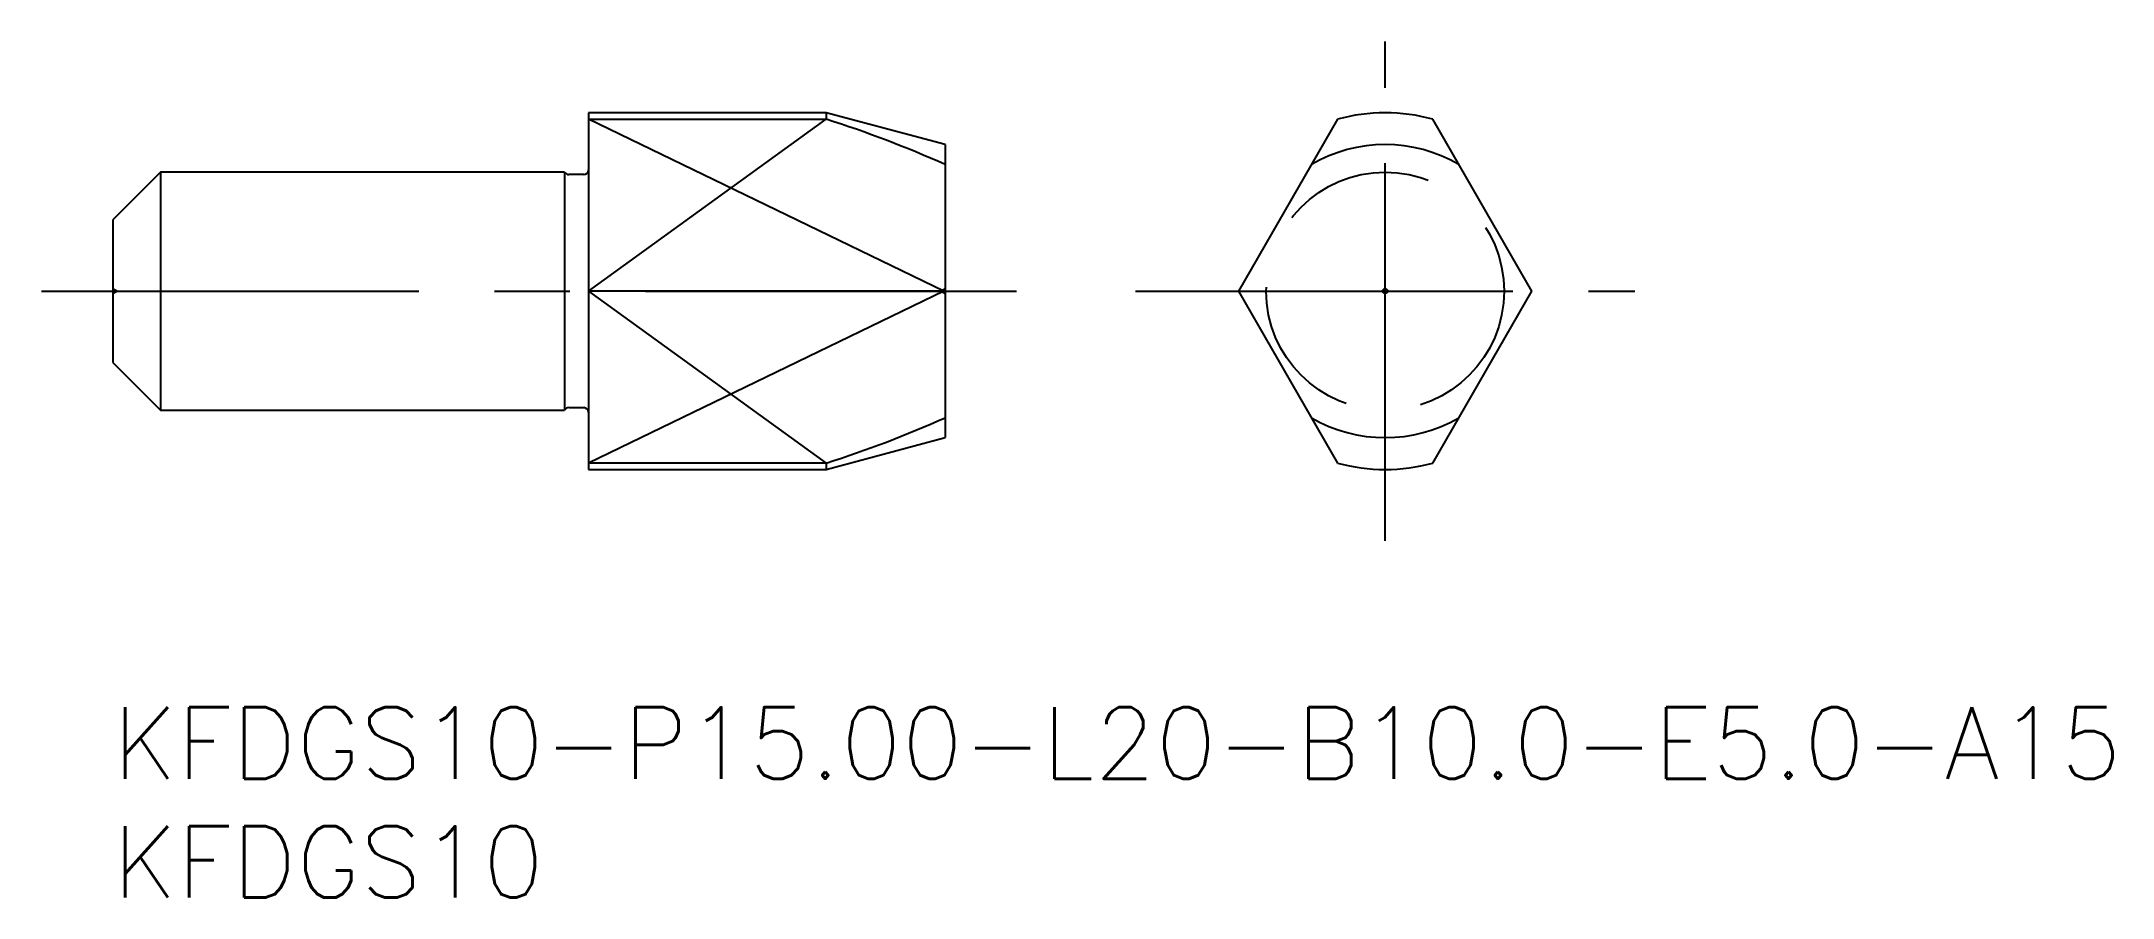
# Model space of a CAD drawing. Extents: x -3 to 84.1, y -8 to 28.
import ezdxf

# ---------------------------------------------------------------- set-up
doc = ezdxf.new("R2010")
doc.units = 0
doc.header["$LTSCALE"] = 0.5
doc.linetypes.add('CENTER', pattern=[50.8, 31.75, -6.35, 6.35, -6.35])
doc.linetypes.add('DASHED', pattern=[19.05, 12.7, -6.35])
for name, color, linetype in [('MSM_CENTER', 1, 'CENTER'), ('MSM_CONTINUOUS', 7, 'CONTINUOUS'), ('MSM_DASHED', 4, 'DASHED'), ('MSM_NARROW', 5, 'CONTINUOUS'), ('MSM_PART_NUMBER', 7, 'CONTINUOUS')]:
    doc.layers.add(name, color=color, linetype=linetype)
doc.styles.get("Standard").update_dxf_attribs({"font": 'txt.shx', "height": 1, "bigfont": 'bigfont.shx'})

# ---------------------------------------------------------------- blocks, each defined once
blk = doc.blocks.new('*U18')
at = {"layer": 'MSM_PART_NUMBER'}
blk.add_text('KFDGS10-P15.00-L20-B10.0-E5.0-A15', height=3, dxfattribs=at).set_placement((0, -3))
blk = doc.blocks.new('*U19')
at = {"layer": 'MSM_PART_NUMBER'}
blk.add_text('KFDGS10', height=3, dxfattribs=at).set_placement((0, -8))

msp = doc.modelspace()

# ---------------------------------------------------------------- linework, layer by layer
at = {"layer": 'MSM_CENTER'}
for p, q in [((53.5, 7), (53.5, 28)), ((-3, 17.5), (38, 17.5)), ((43, 17.5), (64, 17.5))]:
    msp.add_line(p, q, dxfattribs=at)
at = {"layer": 'MSM_CONTINUOUS'}
for p, q in [((20, 25), (20, 10)), ((30, 25), (20, 25)), ((20, 24.728), (30, 24.728)), ((35, 23.66), (30, 25)), ((30, 25), (30, 24.728)), ((51.5, 24.728), (47.327, 17.5)), ((59.673, 17.5), (55.5, 24.728)), ((35, 23.66), (35, 11.34)), ((2, 22.5), (0, 20.5)), ((19, 22.5), (2, 22.5)), ((2, 22.5), (2, 12.5)), ((19, 22.5), (19, 12.5)), ((19.8, 22.4), (19.173, 22.4)), ((0, 20.5), (0, 14.5)), ((34.949, 17.5), (20, 17.5)), ((47.327, 17.5), (51.5, 10.272)), ((55.5, 10.272), (59.673, 17.5)), ((0, 14.5), (2, 12.5)), ((2, 12.5), (19, 12.5)), ((19.173, 12.6), (19.8, 12.6)), ((30, 10), (35, 11.34)), ((30, 10.272), (20, 10.272)), ((20, 10), (30, 10)), ((30, 10.272), (30, 10))]:
    msp.add_line(p, q, dxfattribs=at)
msp.add_circle((53.5, 17.5), 0.1, dxfattribs=at)
for centre, radius, start, end in [((15.236, -21.539), 48.566, 65.98664, 72.30219), ((53.5, 17.5), 7.5, 74.53399, 105.46601), ((53.5, 17.5), 6.16, 59.78871, 120.21129), ((19.173, 22.6), 0.2, 210, 270), ((19.8, 22.6), 0.2, 270, 0), ((15.236, 61.885), 48.566, 293.94741, 294.01336), ((15.236, -26.885), 48.566, 65.98664, 66.05259), ((53.5, 17.5), 6.16, 179.78871, 180.21129), ((53.5, 17.5), 6.16, 359.78871, 0.21129), ((19.173, 12.4), 0.2, 90, 150), ((19.8, 12.4), 0.2, 0, 90), ((15.236, 56.539), 48.566, 287.69781, 294.01336), ((53.5, 17.5), 6.16, 239.78871, 300.21129), ((53.5, 17.5), 7.5, 254.53399, 285.46601)]:
    msp.add_arc(centre, radius, start, end, dxfattribs=at)
at = {"layer": 'MSM_DASHED'}
for p, q in [((0.173, 17.5), (0, 17.6)), ((0, 17.4), (0.173, 17.5)), ((35, 17.6), (34.827, 17.5)), ((34.827, 17.5), (35, 17.4))]:
    msp.add_line(p, q, dxfattribs=at)
msp.add_circle((53.5, 17.5), 5, dxfattribs=at)
at = {"layer": 'MSM_NARROW'}
for p, q in [((34.949, 17.5), (20, 24.728)), ((20, 17.5), (30, 24.728)), ((34.949, 17.5), (20, 10.272)), ((20, 17.5), (30, 10.272))]:
    msp.add_line(p, q, dxfattribs=at)

# ---------------------------------------------------------------- block references
at = {"layer": 'MSM_CONTINUOUS'}
for name in ['*U18', '*U19']:
    msp.add_blockref(name, (0, 0), dxfattribs=at)

doc.saveas('drawing.dxf')
